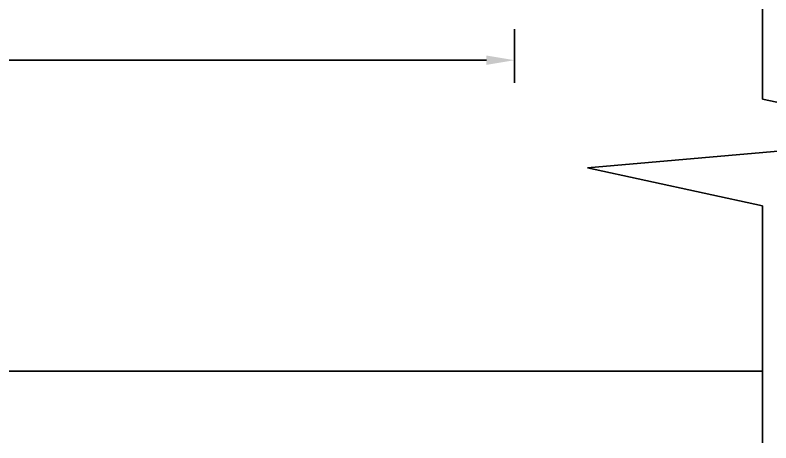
# Model space of a CAD drawing. Extents: x 2634 to 2816, y 1224 to 1357.
# Drawn here: x 2649.86 to 2654.88, y 1298.7 to 1301.55 of the extents above; entities that cross this region are included whole.
import ezdxf

# ---------------------------------------------------------------- set-up
doc = ezdxf.new("R2010")
doc.units = 0
doc.header["$LTSCALE"] = 35
doc.layers.get('0').update_dxf_attribs({"linetype": 'CONTINUOUS'})
doc.layers.get('DEFPOINTS').update_dxf_attribs({"linetype": 'CONTINUOUS'})
doc.layers.add('ESPEC', color=2, linetype='CONTINUOUS')
doc.styles.add('REGUA60', font='times.ttf', dxfattribs={"width": 1.3})
doc.dimstyles.new('STANDARD$0', dxfattribs={"dimscale": 0.75, "dimtxt": 1.5, "dimasz": 0.01, "dimexe": 2, "dimexo": 3, "dimgap": 0.98, "dimtad": 1, "dimrnd": 0.5, "dimdsep": 46, "dimlunit": 6, "dimtxsty": 'REGUA60', "dimblk1": 'ARCHTICK', "dimblk2": 'ARCHTICK', "dimsah": 1, "dimcen": 4, "dimdle": 4, "dimclrt": 2, "dimaunit": 1, "dimadec": 0, "dimazin": 0, "dimtfac": 1, "dimtdec": 4, "dimtofl": 0, "dimtmove": 0, "dimatfit": 3, "dimldrblk": 'ARCHTICK', "dimfxl": 1, "dimtolj": 1, "dimtzin": 0, "dimarcsym": 0})

# ---------------------------------------------------------------- blocks, each defined once
blk = doc.blocks.new('INDINTRR')
at = {"color": 0}
for p, q in [((-1.5, 0), (-0.434, 4.924)), ((0.434, -4.924), (-0.434, 4.924)), ((0.434, -4.924), (1.5, 0))]:
    blk.add_line(p, q, dxfattribs=at)
blk = doc.blocks.new('*D7')
at = {"layer": 'DEFPOINTS', "color": 0}
for p in [(2637.0464, 1301.6763), (2653.1764, 1301.6763), (2653.1764, 1301.2451)]:
    blk.add_point(p, dxfattribs=at)
at = {"layer": 'ESPEC', "color": 0}
for p, q in [((2637.0464, 1301.4513), (2637.0464, 1301.0951)), ((2653.1764, 1301.4513), (2653.1764, 1301.0951)), ((2637.2339, 1301.2451), (2652.9889, 1301.2451))]:
    blk.add_line(p, q, dxfattribs=at)
for points in [[(2637.2339, 1301.2764), (2637.2339, 1301.2139), (2637.0464, 1301.2451)], [(2652.9889, 1301.2764), (2652.9889, 1301.2139), (2653.1764, 1301.2451)]]:
    blk.add_solid(points, dxfattribs=at)
at = {"layer": 'ESPEC', "color": 2, "insert": (2645.1102, 1301.3775), "char_height": 0.1125, "attachment_point": 5, "style": 'REGUA60'}
blk.add_mtext('\\A1;16.13', dxfattribs=at)
blk = doc.blocks.new('_ARCHTICK')
at = {"color": 0, "linetype": 'ByBlock', "const_width": 0.15}
blk.add_lwpolyline([(-0.5, -0.5), (0.5, 0.5)], dxfattribs=at)

msp = doc.modelspace()

# ---------------------------------------------------------------- linework, layer by layer
at = {"layer": 'ESPEC'}
for p, q in [((2654.825, 1300.9869), (2654.8236, 1302.0422)), ((2654.825, 1300.2772), (2654.8236, 1298.6995)), ((2634.7106, 1299.1763), (2654.8241, 1299.1763))]:
    msp.add_line(p, q, dxfattribs=at)

# ---------------------------------------------------------------- block references
at = {"layer": 'ESPEC', "xscale": 0.236594834397094, "yscale": 0.236594834397094, "zscale": 0.236594834397094, "rotation": 270}
msp.add_blockref('INDINTRR', (2654.825, 1300.632), dxfattribs=at)

# ---------------------------------------------------------------- dimensions: what is measured, and where the dimension line sits
at = {"layer": 'ESPEC'}
dim = msp.add_linear_dim(base=(2653.1764, 1301.2451), p1=(2637.0464, 1301.6763), p2=(2653.1764, 1301.6763), dimstyle='STANDARD$0', override={"dimtxt": 0.15, "dimasz": 0.25, "dimexe": 0.2, "dimexo": 0.3, "dimgap": 0.1, "dimtoh": 1, "dimlfac": -1, "dimrnd": 0, "dimzin": 7, "dimlunit": 2, "dimsah": 0, "dimdle": 0.1, "dimtofl": 1, "dimatfit": 0}, dxfattribs=at)
dim.commit()
dim.dimension.update_dxf_attribs({"geometry": '*D7', "text_midpoint": (2645.1102, 1301.2451), "dimtype": 160})

doc.saveas('drawing.dxf')
